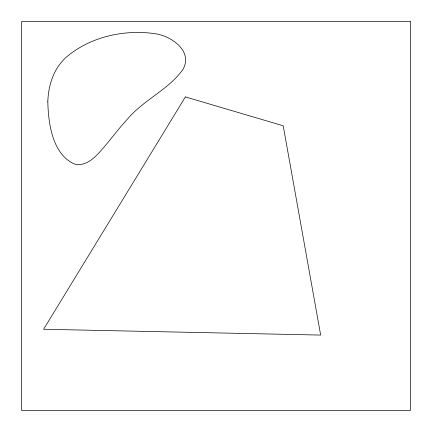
<?xml version="1.0" encoding="UTF-8"?>
<svg xmlns="http://www.w3.org/2000/svg" width="432" height="432" viewBox="0 0 432 432"><rect width="100%" height="100%" fill="white"/><g stroke="black" fill="none" stroke-linecap="round" stroke-linejoin="round"><path stroke-width="0.65" d="M47.822 101.336C48.217 122.629 52.169 153.857 74.115 163.895A16.205 16.205 0 0 0 81.265 164.392C91.044 162.583 97.675 154.283 103.934 147.258C111.845 137.835 119.237 127.964 127.618 118.94C143.721 99.835 168.426 89.802 182.979 69.395C193.379 50.598 170.505 35.521 154.246 33.583C123.287 29.311 89.348 37.044 65.513 57.845A52.628 52.628 0 0 0 55.609 70.756C50.549 80.125 48.227 90.752 47.822 101.336M185.409 96.914L43.605 329.26L320.674 335.081L283.208 125.788L185.409 96.914M410.4 21.6L21.6 21.6L21.6 410.4L410.4 410.4L410.4 21.6"/></g></svg>
